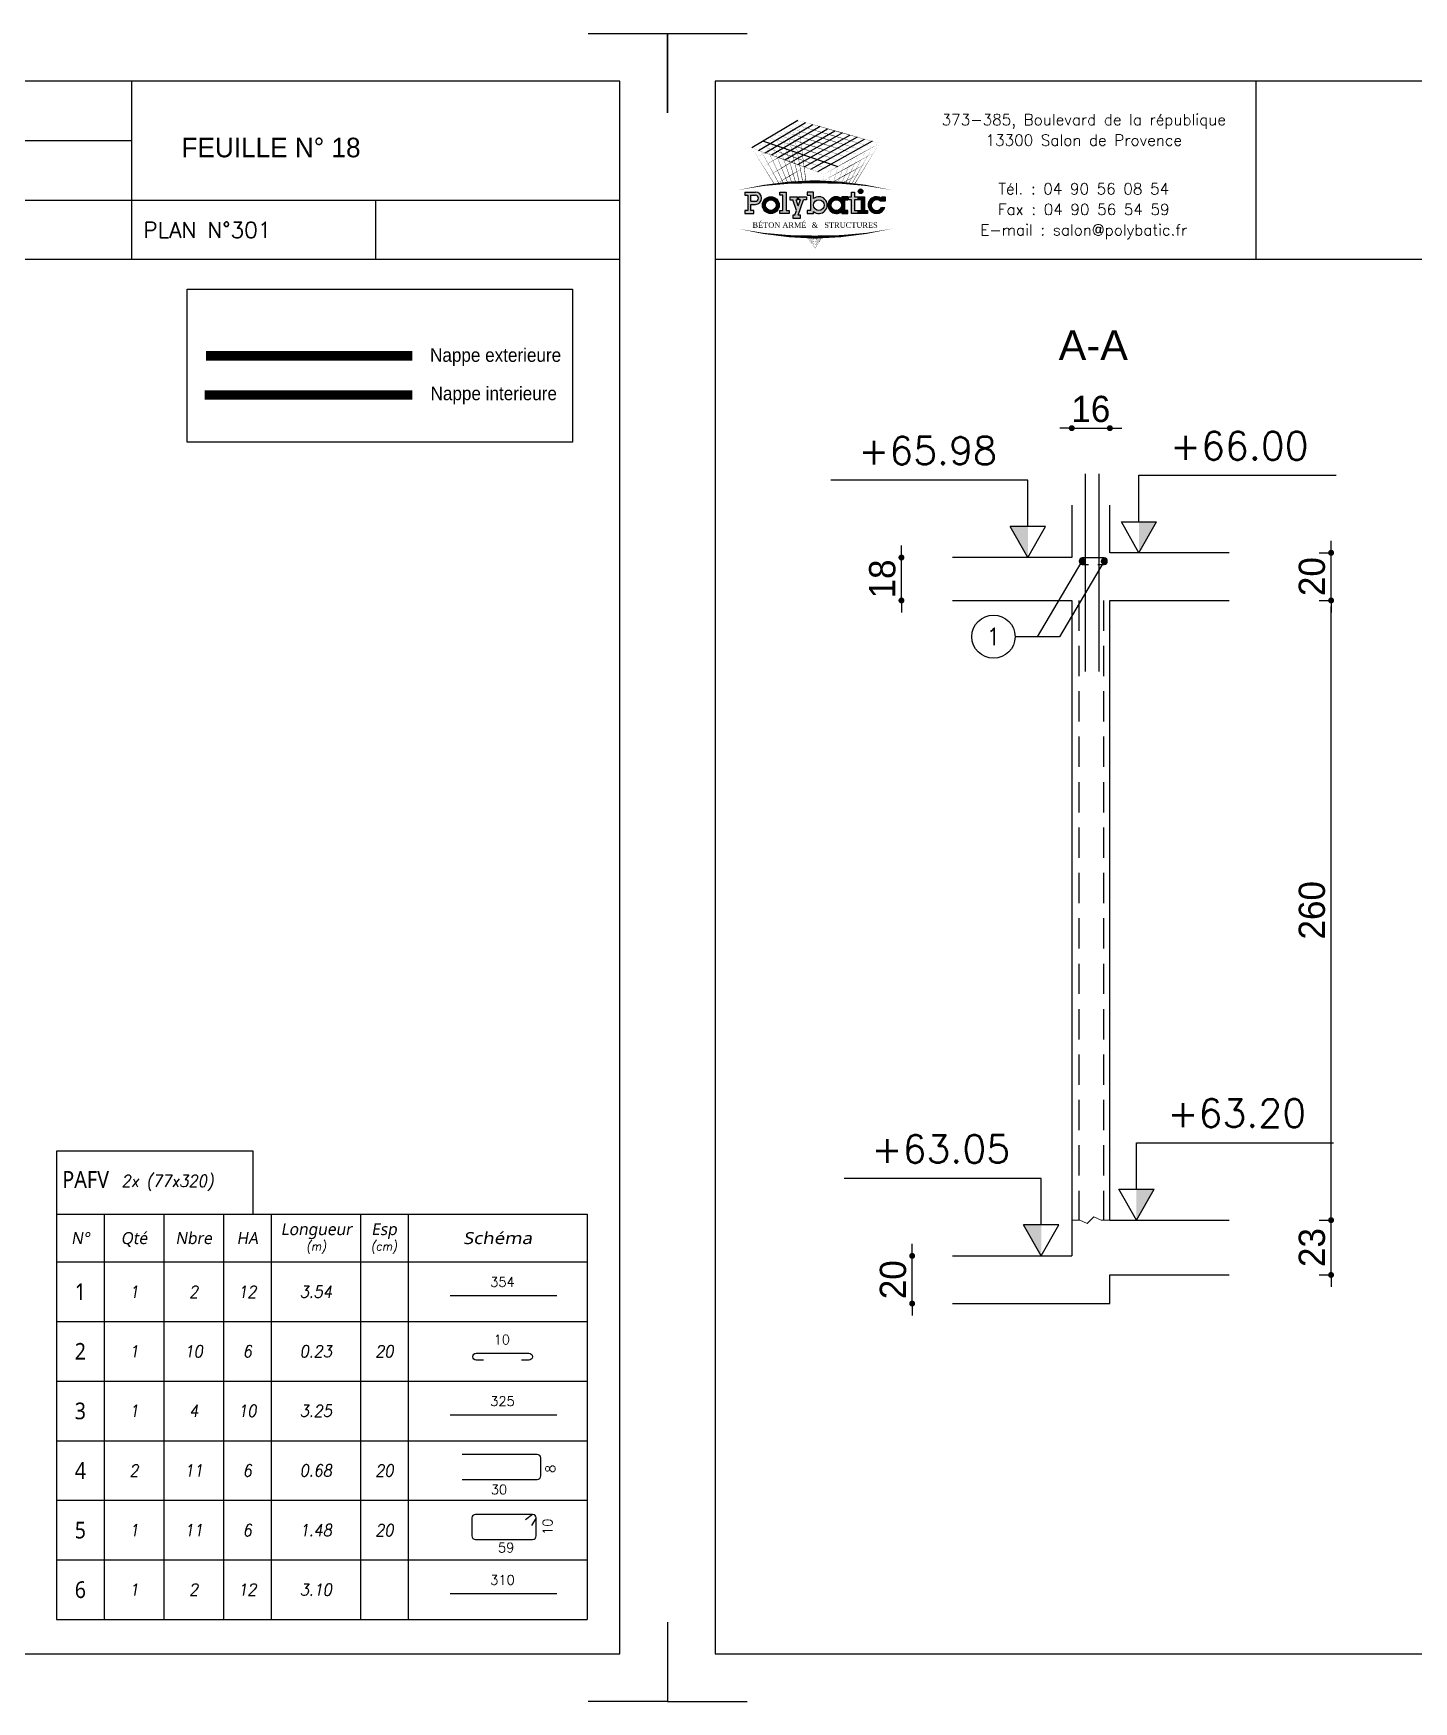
# Model space of a CAD drawing. Header units: metres. Extents: x -5618 to 118954, y -306 to 4637.
# Drawn here: x 10949 to 11528, y 894 to 1594 of the extents above; entities that cross this region are included whole.
import ezdxf
from ezdxf.enums import TextEntityAlignment as Align

# ---------------------------------------------------------------- set-up
doc = ezdxf.new("R2010")
doc.units = ezdxf.units.M
doc.linetypes.add('CACHE', pattern=[9.525, 6.35, -3.175])
doc.linetypes.add('CACHEX2', pattern=[19.05, 12.7, -6.35])
for name, color, linetype in [('COTATION', 1, 'Continuous'), ('GO-CARTOUCHE', 7, 'Continuous'), ('GO-FER-HA', 140, 'Continuous'), ('GO-TEXTE', 9, 'Continuous'), ('GO-TEXTE-FER', 3, 'Continuous'), ('K_ENT_M_Building_V.76', 7, 'Continuous'), ('STR_COTATION', 1, 'Continuous'), ('STR_TS', 22, 'Continuous'), ('STR_VOI-POT', 6, 'Continuous')]:
    doc.layers.add(name, color=color, linetype=linetype)
doc.layers.add('Kofragna_forma', color=7, linetype='Continuous', lineweight=70)
doc.styles.add('GrDimensions', font='simplex.shx')
doc.styles.add('POLYBATIC', font='TIMES.TTF')
doc.styles.add('schéma', font='simplex.shx')
doc.styles.add('Tableau', font='romans.shx', dxfattribs={"width": 0.9, "oblique": 10})
doc.styles.add('Tableau2', font='trebuc.TTF', dxfattribs={"width": 0.9, "oblique": 10})
doc.styles.add('TEXTE', font='romans.shx')
doc.styles.add('TEXTEBA', font='ARIAL.TTF')
doc.dimstyles.new('COUPE-20', dxfattribs={"dimscale": 0.5, "dimtxt": 22, "dimasz": 5, "dimexe": 0.05, "dimexo": 0, "dimgap": 5, "dimtad": 1, "dimdec": 0, "dimdsep": 46, "dimtxsty": 'Standard', "dimblk1": 'DOT', "dimblk2": 'DOT', "dimsah": 1, "dimcen": 0, "dimdle": 150, "dimclrd": 1, "dimclre": 1, "dimclrt": 7, "dimadec": 0, "dimazin": 0, "dimtfac": 1, "dimtdec": 0, "dimtix": 1, "dimtmove": 2, "dimatfit": 3, "dimldrblk": 'DOT', "dimfxl": 0, "dimtvp": 1, "dimtolj": 1, "dimtzin": 0, "dimarcsym": 0})

# ---------------------------------------------------------------- blocks, each defined once
blk = doc.blocks.new('Barre libre')
at = {"layer": 'GO-TEXTE-FER'}
for p, q in [((0, 0), (0, -1)), ((0, 0), (8.9, 0)), ((0.8, 0), (0.8, -1)), ((1.8, 0), (1.8, -1)), ((2.8, 0), (2.8, -1)), ((3.6, 0), (3.6, -1)), ((5.1, 0), (5.1, -1)), ((5.9, 0), (5.9, -1)), ((8.9, 0), (8.9, -1)), ((0, -1), (8.9, -1))]:
    blk.add_line(p, q, dxfattribs=at)
at = {"layer": 'GO-TEXTE-FER', "color": 1}
blk.add_line((6.603, -0.563), (8.394, -0.563), dxfattribs=at)
at = {"layer": 'GO-TEXTE-FER', "color": 1, "style": 'Tableau'}
blk.add_attdef('Longueur', text='', height=0.16, dxfattribs=at).set_placement((7.481, -0.336), align=Align.MIDDLE_CENTER)
at = {"layer": 'GO-TEXTE-FER', "style": 'Tableau2', "width": 0.9}
blk.add_attdef('NUMERO', text='', height=0.28, dxfattribs=at).set_placement((0.4, -0.5), align=Align.MIDDLE_CENTER)
at = {"layer": 'GO-TEXTE-FER', "style": 'Tableau', "oblique": 10, "width": 0.9}
for tag, p in [('QUANTITE', (1.3, -0.5)), ('NOMBRE', (2.3, -0.5)), ('NUANCE', (3.2, -0.5)), ('LONGUEUR', (4.35, -0.5)), ('ESPACEMENTS', (5.5, -0.5))]:
    blk.add_attdef(tag, text='', height=0.2, dxfattribs=at).set_placement(p, align=Align.MIDDLE_CENTER)
blk = doc.blocks.new('U')
at = {"layer": 'GO-TEXTE-FER'}
for p, q in [((0, 0), (0, -1)), ((0, 0), (8.9, 0)), ((0.8, 0), (0.8, -1)), ((1.8, 0), (1.8, -1)), ((2.8, 0), (2.8, -1)), ((3.6, 0), (3.6, -1)), ((5.1, 0), (5.1, -1)), ((5.9, 0), (5.9, -1)), ((8.9, 0), (8.9, -1)), ((0, -1), (8.9, -1))]:
    blk.add_line(p, q, dxfattribs=at)
at = {"layer": 'GO-TEXTE-FER', "color": 1}
blk.add_lwpolyline([(6.803, -0.65), (8.063, -0.65, 0.414214), (8.123, -0.59), (8.123, -0.29, 0.414214), (8.063, -0.23), (6.803, -0.23)], format="xyb", dxfattribs=at)
at = {"layer": 'GO-TEXTE-FER', "color": 1, "style": 'Tableau'}
blk.add_attdef('Largeur', text='', height=0.16, rotation=90, dxfattribs=at).set_placement((8.284, -0.472), align=Align.MIDDLE_CENTER)
at = {"layer": 'GO-TEXTE-FER', "style": 'Tableau2', "width": 0.9}
blk.add_attdef('NUMERO', text='', height=0.28, dxfattribs=at).set_placement((0.4, -0.5), align=Align.MIDDLE_CENTER)
at = {"layer": 'GO-TEXTE-FER', "style": 'Tableau', "oblique": 10, "width": 0.9}
for tag, p in [('QUANTITE', (1.3, -0.5)), ('NOMBRE', (2.3, -0.5)), ('NUANCE', (3.2, -0.5)), ('LONGUEUR', (4.35, -0.5)), ('ESPACEMENTS', (5.5, -0.5))]:
    blk.add_attdef(tag, text='', height=0.2, dxfattribs=at).set_placement(p, align=Align.MIDDLE_CENTER)
at = {"layer": 'GO-TEXTE-FER', "color": 1, "style": 'Tableau'}
blk.add_attdef('Longueur', text='', height=0.16, dxfattribs=at).set_placement((7.422, -0.819), align=Align.MIDDLE_CENTER)
blk = doc.blocks.new('Désignation')
at = {"layer": 'GO-TEXTE-FER'}
for p, q in [((0, 0.8), (8.9, 0.8)), ((0, 0.8), (0, 0)), ((0.8, 0.8), (0.8, 0)), ((1.8, 0.8), (1.8, 0)), ((2.8, 0.8), (2.8, 0)), ((3.6, 0.8), (3.6, 0)), ((5.1, 0.8), (5.1, 0)), ((5.9, 0.8), (5.9, 0)), ((8.9, 0.8), (8.9, 0)), ((0, 0), (8.9, 0))]:
    blk.add_line(p, q, dxfattribs=at)
at = {"layer": 'GO-TEXTE-FER', "style": 'Tableau2', "oblique": 10}
for s, p in [('Longueur', (4.356, 0.55)), ('Esp', (5.494, 0.55)), ('N°', (0.4, 0.4)), ('Qté', (1.3, 0.4)), ('Nbre', (2.3, 0.4)), ('HA', (3.2, 0.4))]:
    blk.add_text(s, height=0.2, dxfattribs=at).set_placement(p, align=Align.MIDDLE_CENTER)
at = {"layer": 'GO-TEXTE-FER', "color": 7, "style": 'Tableau', "oblique": 10, "width": 0.9}
for s, p in [('(m)', (4.356, 0.265)), ('(cm)', (5.494, 0.265))]:
    blk.add_text(s, height=0.15, dxfattribs=at).set_placement(p, align=Align.MIDDLE_CENTER)
at = {"layer": 'GO-TEXTE-FER', "style": 'Tableau2', "oblique": 10, "width": 1.2}
blk.add_text('Schéma', height=0.2, dxfattribs=at).set_placement((7.4, 0.4), align=Align.MIDDLE_CENTER)
blk = doc.blocks.new('Cadre')
at = {"layer": 'GO-TEXTE-FER'}
for p, q in [((0, 0), (0, -1)), ((0, 0), (8.9, 0)), ((0.8, 0), (0.8, -1)), ((1.8, 0), (1.8, -1)), ((2.8, 0), (2.8, -1)), ((3.6, 0), (3.6, -1)), ((5.1, 0), (5.1, -1)), ((5.9, 0), (5.9, -1)), ((8.9, 0), (8.9, -1)), ((0, -1), (8.9, -1))]:
    blk.add_line(p, q, dxfattribs=at)
at = {"layer": 'GO-TEXTE-FER', "color": 1}
for p, q in [((7.987, -0.237), (7.868, -0.328)), ((8.047, -0.297), (7.965, -0.422))]:
    blk.add_line(p, q, dxfattribs=at)
blk.add_lwpolyline([(6.967, -0.297), (6.967, -0.597, 0.414214), (7.027, -0.657), (7.987, -0.657, 0.414214), (8.047, -0.597), (8.047, -0.297, 0.414214), (7.987, -0.237), (7.027, -0.237, 0.414214)], format="xyb", close=True, dxfattribs=at)
at = {"layer": 'GO-TEXTE-FER', "color": 1, "style": 'Tableau'}
blk.add_attdef('Largeur', text='', height=0.16, rotation=90, dxfattribs=at).set_placement((8.237, -0.445), align=Align.MIDDLE_CENTER)
at = {"layer": 'GO-TEXTE-FER', "style": 'Tableau2', "width": 0.9}
blk.add_attdef('NUMERO', text='', height=0.28, dxfattribs=at).set_placement((0.4, -0.5), align=Align.MIDDLE_CENTER)
at = {"layer": 'GO-TEXTE-FER', "style": 'Tableau', "oblique": 10, "width": 0.9}
for tag, p in [('QUANTITE', (1.3, -0.5)), ('NOMBRE', (2.3, -0.5)), ('NUANCE', (3.2, -0.5)), ('LONGUEUR', (4.35, -0.5)), ('ESPACEMENTS', (5.5, -0.5))]:
    blk.add_attdef(tag, text='', height=0.2, dxfattribs=at).set_placement(p, align=Align.MIDDLE_CENTER)
at = {"layer": 'GO-TEXTE-FER', "color": 1, "style": 'Tableau'}
blk.add_attdef('Longueur', text='', height=0.16, dxfattribs=at).set_placement((7.542, -0.794), align=Align.MIDDLE_CENTER)
blk = doc.blocks.new('Epingle')
at = {"layer": 'GO-TEXTE-FER'}
for p, q in [((0, 0), (0, -1)), ((0, 0), (8.9, 0)), ((0.8, 0), (0.8, -1)), ((1.8, 0), (1.8, -1)), ((2.8, 0), (2.8, -1)), ((3.6, 0), (3.6, -1)), ((5.1, 0), (5.1, -1)), ((5.9, 0), (5.9, -1)), ((8.9, 0), (8.9, -1)), ((0, -1), (8.9, -1))]:
    blk.add_line(p, q, dxfattribs=at)
at = {"layer": 'GO-TEXTE-FER', "color": 1}
blk.add_lwpolyline([(7.162, -0.65), (7.042, -0.65, -1), (7.042, -0.53), (7.922, -0.53, -1), (7.922, -0.65), (7.802, -0.65)], format="xyb", dxfattribs=at)
at = {"layer": 'GO-TEXTE-FER', "color": 1, "style": 'Tableau'}
blk.add_attdef('Longueur', text='', height=0.16, dxfattribs=at).set_placement((7.469, -0.303), align=Align.MIDDLE_CENTER)
at = {"layer": 'GO-TEXTE-FER', "style": 'Tableau2', "width": 0.9}
blk.add_attdef('NUMERO', text='', height=0.28, dxfattribs=at).set_placement((0.4, -0.5), align=Align.MIDDLE_CENTER)
at = {"layer": 'GO-TEXTE-FER', "style": 'Tableau', "oblique": 10, "width": 0.9}
for tag, p in [('QUANTITE', (1.3, -0.5)), ('NOMBRE', (2.3, -0.5)), ('NUANCE', (3.2, -0.5)), ('LONGUEUR', (4.35, -0.5)), ('ESPACEMENTS', (5.5, -0.5))]:
    blk.add_attdef(tag, text='', height=0.2, dxfattribs=at).set_placement(p, align=Align.MIDDLE_CENTER)
blk = doc.blocks.new('A$C492E529B')
h = blk.add_hatch(color=256)
h.paths.add_polyline_path([(-1.983, 0.1), (-2.083, 0.1), (-2.083, 0.3), (-1.933, 0.3, 1), (-1.933, 0.7), (-2.283, 0.7), (-2.283, 0.6), (-2.183, 0.6), (-2.183, 0.1), (-2.283, 0.1), (-2.283, 0), (-1.983, 0)])
h.paths.add_polyline_path([(-2.083, 0.4), (-2.083, 0.6), (-1.933, 0.6, -1), (-1.933, 0.4)], flags=16)
h = blk.add_hatch(color=256)
h.paths.add_polyline_path([(-1.158, 0.275, 1), (-1.708, 0.275, 1)])
h.paths.add_polyline_path([(-1.608, 0.275, -1), (-1.258, 0.275, -1)], flags=16)
for color, points in [(256, [(-0.938, 0.7), (-1.138, 0.7), (-1.138, 0.6), (-1.038, 0.6), (-1.038, 0.1), (-1.138, 0.1), (-1.138, 0), (-0.838, 0), (-0.838, 0.1), (-0.938, 0.1)]), (256, [(-0.367, 0.45), (-0.268, 0.45), (-0.268, 0.55), (-0.523, 0.55), (-0.523, 0.45), (-0.473, 0.45), (-0.543, 0.253), (-0.612, 0.45), (-0.562, 0.45), (-0.562, 0.55), (-0.818, 0.55), (-0.818, 0.45), (-0.718, 0.45), (-0.595, 0.101), (-0.648, -0.05), (-0.718, -0.05), (-0.718, -0.15), (-0.468, -0.15), (-0.468, -0.05), (-0.543, -0.05)]), (256, [(1.393, 0.55), (1.292, 0.55), (1.292, 0.7), (1.193, 0.7), (1.193, 0.55), (1.093, 0.55), (1.093, 0.45), (1.193, 0.45), (1.193, 0), (1.393, 0), (1.393, 0.1), (1.292, 0.1), (1.292, 0.45), (1.393, 0.45)]), (140, [(1.413, 0.725, 1), (1.563, 0.725, 1)]), (256, [(1.613, 0.55), (1.413, 0.55), (1.413, 0.45), (1.513, 0.45), (1.513, 0.1), (1.413, 0.1), (1.413, 0), (1.712, 0), (1.712, 0.1), (1.613, 0.1)]), (256, [(2.13, 0.4), (2.283, 0.4), (2.283, 0.55), (2.183, 0.55), (2.183, 0.487, 3.359496), (2.272, 0.2), (2.166, 0.2, -3.125802)])]:
    blk.add_hatch(color=color).paths.add_polyline_path(points)
h = blk.add_hatch(color=256)
h.paths.add_polyline_path([(-0.047, 0.487), (-0.047, 0.7), (-0.248, 0.7), (-0.248, 0.6), (-0.147, 0.6), (-0.147, 0.1), (-0.248, 0.1), (-0.248, 0), (-0.047, 0), (-0.047, 0.063, 2.12132)])
h.paths.add_polyline_path([(-0.047, 0.275, -1), (0.303, 0.275, -1)], flags=16)
h = blk.add_hatch(color=256)
h.paths.add_polyline_path([(1.073, 0.1), (0.973, 0.1), (0.973, 0.45), (1.073, 0.45), (1.073, 0.55), (0.873, 0.55), (0.873, 0.487, 2.12132), (0.873, 0.063), (0.873, 0), (1.073, 0)])
h.paths.add_polyline_path([(0.523, 0.275, -1), (0.873, 0.275, -1)], flags=16)
for p, q in [((0.873, 0.55), (0.873, 0.487)), ((1.073, 0.55), (0.873, 0.55)), ((1.073, 0.45), (1.073, 0.55)), ((-0.595, 0.101), (-0.718, 0.45)), ((-0.648, -0.05), (-0.595, 0.101)), ((-0.543, 0.253), (-0.612, 0.45)), ((-0.543, -0.05), (-0.367, 0.45)), ((-0.543, 0.253), (-0.473, 0.45)), ((0.873, 0.063), (0.873, 0)), ((0.973, 0.1), (0.973, 0.45)), ((0.973, 0.45), (1.073, 0.45)), ((1.073, 0.1), (0.973, 0.1)), ((1.073, 0), (1.073, 0.1)), ((2.166, 0.2), (2.272, 0.2)), ((0.873, 0), (1.073, 0))]:
    blk.add_line(p, q)
for points in [[(-2.283, 0.7), (-1.933, 0.7)], [(-2.283, 0.7), (-2.283, 0.6), (-2.183, 0.6), (-2.183, 0.1), (-2.283, 0.1), (-2.283, 0), (-1.983, 0), (-1.983, 0.1), (-2.083, 0.1), (-2.083, 0.3), (-1.933, 0.3)], [(-2.083, 0.4), (-2.083, 0.6), (-1.933, 0.6)], [(-1.138, 0.7), (-0.938, 0.7), (-0.938, 0.1), (-0.838, 0.1), (-0.838, 0), (-1.138, 0), (-1.138, 0.1), (-1.038, 0.1), (-1.038, 0.6), (-1.138, 0.6), (-1.138, 0.7)], [(-0.818, 0.55), (-0.562, 0.55)], [(-0.818, 0.55), (-0.818, 0.45), (-0.718, 0.45)], [(-0.612, 0.45), (-0.562, 0.45), (-0.562, 0.55)], [(-0.523, 0.55), (-0.268, 0.55), (-0.268, 0.45), (-0.367, 0.45)], [(-0.473, 0.45), (-0.523, 0.45), (-0.523, 0.55)], [(-0.248, 0.7), (-0.248, 0.6), (-0.147, 0.6), (-0.147, 0.1), (-0.248, 0.1), (-0.248, 0), (-0.047, 0), (-0.047, 0.063)], [(-0.047, 0.487), (-0.047, 0.7), (-0.248, 0.7)], [(1.093, 0.55), (1.193, 0.55), (1.193, 0.7), (1.292, 0.7), (1.292, 0.55), (1.393, 0.55), (1.393, 0.45), (1.292, 0.45), (1.292, 0.1), (1.393, 0.1), (1.393, 0), (1.193, 0), (1.193, 0.45), (1.093, 0.45)], [(1.093, 0.45), (1.093, 0.55)], [(1.413, 0.45), (1.413, 0.55), (1.613, 0.55), (1.613, 0.1), (1.712, 0.1), (1.712, 0), (1.413, 0), (1.413, 0.1), (1.513, 0.1), (1.513, 0.45), (1.413, 0.45)], [(2.183, 0.487), (2.183, 0.55), (2.283, 0.55), (2.283, 0.4), (2.13, 0.4)], [(-2.083, 0.4), (-1.933, 0.4)], [(-0.648, -0.05), (-0.718, -0.05), (-0.718, -0.15), (-0.468, -0.15), (-0.468, -0.05), (-0.543, -0.05)]]:
    blk.add_lwpolyline(points)
for centre, radius in [((-1.433, 0.275), 0.275), ((-1.433, 0.275), 0.175), ((0.128, 0.275), 0.175), ((0.698, 0.275), 0.175)]:
    blk.add_circle(centre, radius)
at = {"color": 140}
blk.add_circle((1.488, 0.725), 0.075, dxfattribs=at)
for centre, radius, start, end in [((-1.933, 0.5), 0.2, 270, 90), ((-1.933, 0.5), 0.1, 270, 90), ((0.128, 0.275), 0.275, 230.4788, 129.5212), ((0.698, 0.275), 0.275, 50.4788, 309.5212), ((2.008, 0.275), 0.275, 50.4788, 344.1734), ((2.008, 0.275), 0.175, 45.5847, 334.6231)]:
    blk.add_arc(centre, radius, start, end)
blk = doc.blocks.new('POLYBATIC')
at = {"color": 140}
for p, q in [((-0.43, 3.281), (-1.602, 2.578)), ((-1.435, 2.518), (-0.241, 3.228)), ((-1.268, 2.457), (-0.053, 3.175)), ((0.135, 3.121), (-1.101, 2.397)), ((-0.934, 2.337), (0.323, 3.068)), ((-0.767, 2.276), (0.511, 3.015)), ((-1.309, 2.754), (0.586, 2.109)), ((0.7, 2.962), (-0.6, 2.216)), ((-0.433, 2.156), (0.888, 2.908)), ((1.076, 2.855), (-0.266, 2.095)), ((-0.099, 2.035), (1.264, 2.802)), ((1.452, 2.749), (0.067, 1.974))]:
    blk.add_line(p, q, dxfattribs=at)
for points in [[(-1.016, 2.93, 0.0156, 0, 0), (-0.43, 3.281, 0, 0, 0)], [(-0.391, 2.983, 0, 0.0156, 0), (-0.923, 2.663, 0, 0, 0)], [(0.122, 2.71, 0.0156, 0, 0), (-0.869, 3.018, 0, 0, 0)], [(-0.491, 1.706, 0.0136, 0, 0), (-0.869, 3.018, 0, 0, 0)], [(-0.838, 2.873, 0.0156, 0, 0), (-0.241, 3.228, 0, 0, 0)], [(0.283, 2.803, 0.0156, 0, 0), (-0.723, 3.105, 0, 0, 0)], [(-0.398, 1.71, 0.014, 0, 0), (-0.723, 3.105, 0, 0, 0)], [(-0.661, 2.816, 0.0156, 0, 0), (-0.053, 3.175, 0, 0, 0)], [(0.444, 2.896, 0.0156, 0, 0), (-0.576, 3.193, 0, 0, 0)], [(-0.309, 1.714, 0.0145, 0, 0), (-0.576, 3.193, 0, 0, 0)], [(-0.483, 2.759, 0.0156, 0, 0), (0.135, 3.121, 0, 0, 0)], [(0.605, 2.988, 0.0156, 0, 0), (-0.43, 3.281, 0, 0, 0)], [(-0.225, 1.716, 0.0149, 0, 0), (-0.43, 3.281, 0, 0, 0)], [(-0.305, 2.702, 0.0156, 0, 0), (0.323, 3.068, 0, 0, 0)], [(-0.128, 2.646, 0.0156, 0, 0), (0.511, 3.015, 0, 0, 0)], [(1.641, 2.695, 0, 0.0156, 0), (0.605, 2.988, 0, 0, 0)], [(-1.602, 2.578, 0, 0.0156, 0), (-1.016, 2.93, 0, 0, 0)], [(-0.684, 2.246, 0.0156, 0, 0), (-1.602, 2.578, 0, 0, 0)], [(-1.031, 1.66, 0.0111, 0, 0), (-1.602, 2.578, 0, 0, 0)], [(-1.456, 2.344, 0, 0.0156, 0), (-0.923, 2.663, 0, 0, 0)], [(-0.522, 2.339, 0.0156, 0, 0), (-1.455, 2.666, 0, 0, 0)], [(-0.913, 1.673, 0.0116, 0, 0), (-1.455, 2.666, 0, 0, 0)], [(-1.435, 2.518, 0, 0.0156, 0), (-0.838, 2.873, 0, 0, 0)], [(-0.361, 2.432, 0.0156, 0, 0), (-1.309, 2.754, 0, 0, 0)], [(-0.8, 1.684, 0.0121, 0, 0), (-1.309, 2.754, 0, 0, 0)], [(-1.268, 2.457, 0, 0.0156, 0), (-0.661, 2.816, 0, 0, 0)], [(-0.2, 2.524, 0.0156, 0, 0), (-1.162, 2.842, 0, 0, 0)], [(-0.692, 1.693, 0.0126, 0, 0), (-1.162, 2.842, 0, 0, 0)], [(-1.101, 2.397, 0, 0.0156, 0), (-0.483, 2.759, 0, 0, 0)], [(-0.039, 2.617, 0.0156, 0, 0), (-1.016, 2.93, 0, 0, 0)], [(-0.589, 1.7, 0.0131, 0, 0), (-1.016, 2.93, 0, 0, 0)], [(-0.934, 2.337, 0, 0.0156, 0), (-0.305, 2.702, 0, 0, 0)], [(-0.352, 2.685, 0, 0.0156, 0), (-0.831, 2.397, 0, 0, 0)], [(-0.767, 2.276, 0, 0.0156, 0), (-0.128, 2.646, 0, 0, 0)], [(-0.6, 2.216, 0, 0.0156, 0), (0.05, 2.589, 0, 0, 0)], [(0.937, 2.305, 0, 0.0156, 0), (-0.039, 2.617, 0, 0, 0)], [(0.05, 2.589, 0.0156, 0, 0), (0.7, 2.962, 0, 0, 0)], [(1.113, 2.402, 0, 0.0156, 0), (0.122, 2.71, 0, 0, 0)], [(0.227, 2.532, 0.0156, 0, 0), (0.888, 2.908, 0, 0, 0)], [(1.289, 2.5, 0, 0.0156, 0), (0.283, 2.803, 0, 0, 0)], [(0.405, 2.475, 0.0156, 0, 0), (1.076, 2.855, 0, 0, 0)], [(1.465, 2.598, 0, 0.0156, 0), (0.444, 2.896, 0, 0, 0)], [(0.582, 2.418, 0.0156, 0, 0), (1.264, 2.802, 0, 0, 0)], [(0.76, 2.362, 0.0156, 0, 0), (1.452, 2.749, 0, 0, 0)], [(0.937, 2.305, 0.0156, 0, 0), (1.641, 2.695, 0, 0, 0)], [(0.942, 1.67, 0.0112, 0, 0), (1.465, 2.598, 0, 0, 0)], [(1.012, 1.663, 0.012, 0, 0), (1.641, 2.695, 0, 0, 0)], [(-1.31, 2.109, 0, 0.0156, 0), (-0.831, 2.397, 0, 0, 0)], [(-1.165, 1.875, 0, 0.0156, 0), (-0.739, 2.131, 0, 0, 0)], [(-0.312, 2.386, 0, 0.0156, 0), (-0.739, 2.131, 0, 0, 0)], [(0.234, 1.914, 0, 0.0156, 0), (-0.684, 2.246, 0, 0, 0)], [(0.41, 2.012, 0, 0.0156, 0), (-0.522, 2.339, 0, 0, 0)], [(-0.433, 2.156, 0, 0.0156, 0), (0.227, 2.532, 0, 0, 0)], [(0.586, 2.109, 0, 0.0156, 0), (-0.361, 2.432, 0, 0, 0)], [(-0.266, 2.095, 0, 0.0156, 0), (0.405, 2.475, 0, 0, 0)], [(0.762, 2.207, 0, 0.0156, 0), (-0.2, 2.524, 0, 0, 0)], [(-0.099, 2.035, 0, 0.0156, 0), (0.582, 2.418, 0, 0, 0)], [(0.067, 1.974, 0, 0.0156, 0), (0.76, 2.362, 0, 0, 0)], [(0.234, 1.914, 0, 0.0156, 0), (0.937, 2.305, 0, 0, 0)], [(0.587, 1.7, 0.00718, 0, 0), (0.762, 2.207, 0, 0, 0)], [(0.689, 1.693, 0.0083, 0, 0), (0.937, 2.305, 0, 0, 0)], [(0.765, 1.884, 0.0156, 0, 0), (1.342, 2.205, 0, 0, 0)], [(0.781, 1.685, 0.00933, 0, 0), (1.113, 2.402, 0, 0, 0)], [(0.852, 2.095, 0.0156, 0, 0), (1.491, 2.45, 0, 0, 0)], [(0.865, 1.678, 0.0103, 0, 0), (1.289, 2.5, 0, 0, 0)], [(-1.953, 1.508, 0, 0.0781, -0.053843), (0, 1.719, 0, 0, 0)], [(-1.019, 1.641, 0, 0.0156, 0), (-0.646, 1.864, 0, 0, 0)], [(-0.273, 2.088, 0, 0.0156, 0), (-0.646, 1.864, 0, 0, 0)], [(-0.234, 1.79, 0, 0.00638, 0), (-0.365, 1.711, 0, 0.00638, 0)], [(1.953, 1.508, 0, 0.0781, 0.053843), (0, 1.719, 0, 0, 0)], [(0.213, 1.74, 0, 0.0156, 0), (0.852, 2.095, 0, 0, 0)], [(0.21, 1.716, 0.00323, 0, 0), (0.234, 1.914, 0, 0, 0)], [(0.349, 1.712, 0.00465, 0, 0), (0.41, 2.012, 0, 0, 0)], [(0.447, 1.708, 0.00693, 0.0156, 0), (0.767, 1.886, 0, 0, 0)], [(0.474, 1.706, 0.00597, 0, 0), (0.586, 2.109, 0, 0, 0)], [(0.68, 1.675, 0.0156, 0, 0), (1.193, 1.96, 0, 0, 0)], [(0.96, 1.668, 0.00293, 0, 0), (1.044, 1.715, 0, 0, 0)], [(-1.953, 0.523, 0, 0.0781, 0.053843), (0, 0.312, 0, 0, 0)], [(1.953, 0.523, 0, 0.0781, -0.053843), (0, 0.312, 0, 0, 0)], [(0, 0, 0, 0.00381, 0), (-0.195, 0.315, 0, 0.00381, 0)], [(0, 0, 0, 0.00368, 0), (-0.171, 0.314, 0, 0.00368, 0)], [(0, 0, 0, 0.00356, 0), (-0.149, 0.314, 0, 0.00356, 0)], [(0, 0, 0, 0.00345, 0), (-0.128, 0.313, 0, 0.00345, 0)], [(0, 0, 0, 0.00334, 0), (-0.109, 0.313, 0, 0.00334, 0)], [(0, 0, 0, 0.00324, 0), (-0.09, 0.313, 0, 0.00324, 0)], [(0, 0, 0, 0.00315, 0), (-0.073, 0.313, 0, 0.00315, 0)], [(0, 0, 0, 0.00306, 0), (-0.056, 0.313, 0, 0.00306, 0)], [(0, 0, 0, 0.00306, 0), (-0.056, 0.313, 0, 0.00306, 0)], [(0, 0, 0, 0.00298, 0), (-0.041, 0.313, 0, 0.00298, 0)], [(0, 0, 0, 0.0051, 0), (0.038, 0.313, 0, 0.0051, 0)], [(0, 0, 0, 0.00425, 0), (0.127, 0.313, 0, 0.00425, 0)], [(0, 0, 0, 0.00408, 0), (0.145, 0.314, 0, 0.00408, 0)], [(0, 0, 0, 0.00392, 0), (0.162, 0.314, 0, 0.00392, 0)], [(0, 0, 0, 0.00378, 0), (0.177, 0.314, 0, 0.00378, 0)], [(0, 0, 0, 0.00365, 0), (0.191, 0.315, 0, 0.00365, 0)], [(0, 0, 0, 0.00486, 0), (0.064, 0.313, 0, 0.00486, 0)], [(0, 0, 0, 0.00464, 0), (0.087, 0.313, 0, 0.00464, 0)], [(0, 0, 0, 0.00443, 0), (0.108, 0.313, 0, 0.00443, 0)]]:
    blk.add_lwpolyline(points, format="xyseb", dxfattribs=at)
at = {"color": 5, "xscale": 0.78125, "yscale": 0.78125, "zscale": 0.78125}
blk.add_blockref('A$C492E529B', (0, 0.91), dxfattribs=at)
at = {"lineweight": 60, "style": 'POLYBATIC'}
for s, p in [('BÉTON ARMÉ', (-1.587, 0.547)), ('STRUCTURES', (0.24, 0.547))]:
    blk.add_text(s, height=0.1406, dxfattribs=at).set_placement(p)
at = {"color": 140, "style": 'POLYBATIC'}
blk.add_text('&', height=0.141, dxfattribs=at).set_placement((0, 0.547), align=Align.CENTER)
blk = doc.blocks.new('_DOT')
at = {"color": 0, "linetype": 'ByBlock'}
blk.add_line((-0.5, 0), (-1, 0), dxfattribs=at)
at = {"color": 0, "linetype": 'ByBlock', "const_width": 0.5}
blk.add_lwpolyline([(-0.25, 0, 1), (0.25, 0, 1)], format="xyb", close=True, dxfattribs=at)
blk = doc.blocks.new('*D798')
at = {"layer": 'COTATION', "color": 1, "lineweight": -2, "ltscale": 4.5}
for p, q in [((11493.43, 1098.29), (11493.43, 1100.79)), ((11488.43, 1095.79), (11493.45, 1095.79)), ((11493.43, 1072.79), (11493.43, 1095.79)), ((11488.43, 1072.79), (11493.45, 1072.79)), ((11493.43, 1070.29), (11493.43, 1067.79))]:
    blk.add_line(p, q, dxfattribs=at)
at = {"layer": 'DEFPOINTS', "color": 0, "lineweight": -3, "ltscale": 4.5}
for p in [(11450.65, 1095.79), (11493.43, 1095.79), (11450.65, 1072.79)]:
    blk.add_point(p, dxfattribs=at)
at = {"layer": 'COTATION', "color": 1, "lineweight": -2, "ltscale": 4.5, "xscale": 2.5, "yscale": 2.5, "zscale": 2.5}
for p, rotation in [((11493.43, 1095.79), 270), ((11493.43, 1072.79), 90)]:
    blk.add_blockref('_DOT', p, dxfattribs=dict(at, rotation=rotation))
at = {"layer": 'COTATION', "color": 7, "lineweight": -3, "ltscale": 4.5, "insert": (11485.43, 1084.29), "char_height": 11, "attachment_point": 5, "rotation": 90}
blk.add_mtext('\\A1;23', dxfattribs=at)
blk = doc.blocks.new('*D799')
at = {"layer": 'COTATION', "color": 1, "lineweight": -2, "ltscale": 4.5}
for p, q in [((11488.43, 1355.79), (11493.45, 1355.79)), ((11493.43, 1098.29), (11493.43, 1353.29)), ((11488.43, 1095.79), (11493.45, 1095.79))]:
    blk.add_line(p, q, dxfattribs=at)
at = {"layer": 'DEFPOINTS', "color": 0, "lineweight": -3, "ltscale": 4.5}
for p in [(11450.65, 1355.79), (11493.43, 1355.79), (11450.65, 1095.79)]:
    blk.add_point(p, dxfattribs=at)
at = {"layer": 'COTATION', "color": 1, "lineweight": -2, "ltscale": 4.5, "xscale": 2.5, "yscale": 2.5, "zscale": 2.5}
for p, rotation in [((11493.43, 1355.79), 90), ((11493.43, 1095.79), 270)]:
    blk.add_blockref('_DOT', p, dxfattribs=dict(at, rotation=rotation))
at = {"layer": 'COTATION', "color": 7, "lineweight": -3, "ltscale": 4.5, "insert": (11485.43, 1225.79), "char_height": 11, "attachment_point": 5, "rotation": 90}
blk.add_mtext('\\A1;260', dxfattribs=at)
blk = doc.blocks.new('*D800')
at = {"layer": 'COTATION', "color": 1, "lineweight": -2, "ltscale": 4.5}
for p, q in [((11493.43, 1378.29), (11493.43, 1380.79)), ((11488.43, 1375.79), (11493.45, 1375.79)), ((11493.43, 1355.79), (11493.43, 1375.79)), ((11488.43, 1355.79), (11493.45, 1355.79)), ((11493.43, 1353.29), (11493.43, 1350.79))]:
    blk.add_line(p, q, dxfattribs=at)
at = {"layer": 'DEFPOINTS', "color": 0, "lineweight": -3, "ltscale": 4.5}
for p in [(11450.65, 1375.79), (11493.43, 1375.79), (11450.65, 1355.79)]:
    blk.add_point(p, dxfattribs=at)
at = {"layer": 'COTATION', "color": 1, "lineweight": -2, "ltscale": 4.5, "xscale": 2.5, "yscale": 2.5, "zscale": 2.5}
for p, rotation in [((11493.43, 1375.79), 270), ((11493.43, 1355.79), 90)]:
    blk.add_blockref('_DOT', p, dxfattribs=dict(at, rotation=rotation))
at = {"layer": 'COTATION', "color": 7, "lineweight": -3, "ltscale": 4.5, "insert": (11485.43, 1365.79), "char_height": 11, "attachment_point": 5, "rotation": 90}
blk.add_mtext('\\A1;20', dxfattribs=at)
blk = doc.blocks.new('*D801')
at = {"layer": 'DEFPOINTS', "color": 0, "lineweight": -3, "ltscale": 4.5}
for p in [(11400.65, 1428.07), (11384.65, 1395.79, 187.69), (11400.65, 1395.79, 187.69)]:
    blk.add_point(p, dxfattribs=at)
at = {"layer": 'STR_COTATION', "color": 1, "lineweight": -2, "ltscale": 4.5}
for p, q in [((11382.15, 1428.07), (11379.65, 1428.07)), ((11384.65, 1428.08), (11384.65, 1428.09)), ((11384.65, 1428.07), (11400.65, 1428.07)), ((11400.65, 1428.08), (11400.65, 1428.09)), ((11403.15, 1428.07), (11405.65, 1428.07))]:
    blk.add_line(p, q, dxfattribs=at)
at = {"layer": 'STR_COTATION', "color": 1, "lineweight": -2, "ltscale": 4.5, "xscale": 2.5, "yscale": 2.5, "zscale": 2.5}
blk.add_blockref('_DOT', (11384.65, 1428.07), dxfattribs=at)
at = {"layer": 'STR_COTATION', "color": 1, "lineweight": -2, "ltscale": 4.5, "xscale": 2.5, "yscale": 2.5, "zscale": 2.5, "rotation": 180}
blk.add_blockref('_DOT', (11400.65, 1428.07), dxfattribs=at)
at = {"layer": 'STR_COTATION', "color": 7, "lineweight": -3, "ltscale": 4.5, "insert": (11392.65, 1436.07), "char_height": 11, "attachment_point": 5}
blk.add_mtext('\\A1;16', dxfattribs=at)
blk = doc.blocks.new('*D802')
at = {"layer": 'DEFPOINTS', "color": 0, "lineweight": -3, "ltscale": 4.5}
for p in [(11317.74, 1080.79), (11334.65, 1080.79, 187.69), (11336.62, 1060.79, 187.69)]:
    blk.add_point(p, dxfattribs=at)
at = {"layer": 'STR_COTATION', "color": 1, "lineweight": -2, "ltscale": 4.5}
for p, q in [((11317.74, 1083.29), (11317.74, 1085.79)), ((11317.72, 1080.79), (11317.72, 1080.79)), ((11317.74, 1060.79), (11317.74, 1080.79)), ((11317.73, 1060.79), (11317.72, 1060.79)), ((11317.74, 1058.29), (11317.74, 1055.79))]:
    blk.add_line(p, q, dxfattribs=at)
at = {"layer": 'STR_COTATION', "color": 1, "lineweight": -2, "ltscale": 4.5, "xscale": 2.5, "yscale": 2.5, "zscale": 2.5}
for p, rotation in [((11317.74, 1080.79), 270), ((11317.74, 1060.79), 90)]:
    blk.add_blockref('_DOT', p, dxfattribs=dict(at, rotation=rotation))
at = {"layer": 'STR_COTATION', "color": 7, "lineweight": -3, "ltscale": 4.5, "insert": (11309.74, 1070.79), "char_height": 11, "attachment_point": 5, "rotation": 90}
blk.add_mtext('\\A1;20', dxfattribs=at)
blk = doc.blocks.new('*D803')
at = {"layer": 'DEFPOINTS', "color": 0, "lineweight": -3, "ltscale": 4.5}
for p in [(11313.25, 1373.79), (11334.65, 1373.79, 281.53), (11334.65, 1355.79, 281.53)]:
    blk.add_point(p, dxfattribs=at)
at = {"layer": 'STR_COTATION', "color": 1, "lineweight": -2, "ltscale": 4.5}
for p, q in [((11313.23, 1373.79), (11313.23, 1373.79)), ((11313.25, 1376.29), (11313.25, 1378.79)), ((11313.25, 1355.79), (11313.25, 1373.79)), ((11313.23, 1355.79), (11313.23, 1355.79)), ((11313.25, 1353.29), (11313.25, 1350.79))]:
    blk.add_line(p, q, dxfattribs=at)
at = {"layer": 'STR_COTATION', "color": 1, "lineweight": -2, "ltscale": 4.5, "xscale": 2.5, "yscale": 2.5, "zscale": 2.5}
for p, rotation in [((11313.25, 1373.79), 270), ((11313.25, 1355.79), 90)]:
    blk.add_blockref('_DOT', p, dxfattribs=dict(at, rotation=rotation))
at = {"layer": 'STR_COTATION', "color": 7, "lineweight": -3, "ltscale": 4.5, "insert": (11305.25, 1364.79), "char_height": 11, "attachment_point": 5, "rotation": 90}
blk.add_mtext('\\A1;18', dxfattribs=at)

msp = doc.modelspace()

# ---------------------------------------------------------------- linework, layer by layer
for p, q in [((10990.34, 1573.74), (10990.34, 1498.77)), ((10827.37, 1548.71), (10990.34, 1548.71)), ((10827.37, 1523.72), (10990.34, 1523.72)), ((10990.34, 1523.74), (11195.19, 1523.74)), ((11092.67, 1523.74), (11092.67, 1498.77))]:
    msp.add_line(p, q)
at = {"color": 7, "linetype": 'Continuous', "lineweight": -3}
for p, q in [((11373.66, 1386.79, 281.53), (11358.91, 1386.79, 281.53)), ((11366.29, 1373.79, 281.53), (11358.91, 1386.79, 281.53)), ((11373.66, 1386.79, 281.53), (11358.91, 1386.79, 281.53)), ((11366.29, 1373.79, 281.53), (11358.91, 1386.79, 281.53)), ((11366.29, 1373.79, 281.53), (11373.66, 1386.79, 281.53)), ((11366.29, 1373.79, 281.53), (11373.66, 1386.79, 281.53)), ((11405.48, 1388.79, 187.69), (11420.23, 1388.79, 187.69)), ((11412.85, 1375.79, 187.69), (11405.48, 1388.79, 187.69)), ((11405.48, 1388.79, 187.69), (11420.23, 1388.79, 187.69)), ((11412.85, 1375.79, 187.69), (11405.48, 1388.79, 187.69)), ((11412.85, 1375.79, 187.69), (11420.23, 1388.79, 187.69)), ((11412.85, 1375.79, 187.69), (11420.23, 1388.79, 187.69)), ((11404.42, 1108.79, 187.69), (11419.17, 1108.79, 187.69)), ((11411.8, 1095.79, 187.69), (11404.42, 1108.79, 187.69)), ((11404.42, 1108.79, 187.69), (11419.17, 1108.79, 187.69)), ((11411.8, 1095.79, 187.69), (11404.42, 1108.79, 187.69)), ((11411.8, 1095.79, 187.69), (11419.17, 1108.79, 187.69)), ((11411.8, 1095.79, 187.69), (11419.17, 1108.79, 187.69)), ((11379.23, 1093.79, 187.69), (11364.48, 1093.79, 187.69)), ((11371.86, 1080.79, 187.69), (11364.48, 1093.79, 187.69)), ((11379.23, 1093.79, 187.69), (11364.48, 1093.79, 187.69)), ((11371.86, 1080.79, 187.69), (11364.48, 1093.79, 187.69)), ((11371.86, 1080.79, 187.69), (11379.23, 1093.79, 187.69)), ((11371.86, 1080.79, 187.69), (11379.23, 1093.79, 187.69))]:
    msp.add_line(p, q, dxfattribs=at)
for points in [[(11181.86, 1593.71), (11215.19, 1593.71), (11215.19, 1560.38)], [(11215.19, 1560.38), (11215.19, 1593.71), (11248.52, 1593.71)], [(11461.83, 1573.71), (11461.83, 1498.77)], [(11195.19, 1498.77), (10245.28, 1498.77)], [(12185.09, 1498.77), (11235.18, 1498.77)], [(11215.19, 927.11), (11215.19, 893.78), (11181.86, 893.78)], [(11215.19, 927.11), (11215.19, 893.78), (11248.52, 893.78)]]:
    msp.add_lwpolyline(points)
for points in [[(10245.28, 1573.71), (10245.28, 913.78), (11195.19, 913.78), (11195.19, 1573.71)], [(11235.18, 1573.71), (11235.18, 913.78), (12185.09, 913.78), (12185.09, 1573.71)]]:
    msp.add_lwpolyline(points, close=True)
at = {"lineweight": 18, "elevation": 187.69}
msp.add_lwpolyline([(11384.65, 1095.79), (11388.12, 1095.79), (11391.14, 1094.36), (11393.89, 1097.13), (11397.05, 1095.79), (11400.65, 1095.79)], dxfattribs=at)
at = {"color": 7, "linetype": 'Continuous', "lineweight": -3}
for points in [[(11358.91, 1386.79, 281.53), (11366.29, 1373.79, 281.53), (11366.29, 1386.76, 281.53)], [(11358.91, 1386.79, 281.53), (11366.29, 1373.79, 281.53), (11366.29, 1386.76, 281.53)], [(11420.23, 1388.79, 187.69), (11412.85, 1375.79, 187.69), (11412.85, 1388.76, 187.69)], [(11420.23, 1388.79, 187.69), (11412.85, 1375.79, 187.69), (11412.85, 1388.76, 187.69)], [(11419.17, 1108.79, 187.69), (11411.8, 1095.79, 187.69), (11411.8, 1108.75, 187.69)], [(11419.17, 1108.79, 187.69), (11411.8, 1095.79, 187.69), (11411.8, 1108.75, 187.69)], [(11364.48, 1093.79, 187.69), (11371.86, 1080.79, 187.69), (11371.86, 1093.75, 187.69)], [(11364.48, 1093.79, 187.69), (11371.86, 1080.79, 187.69), (11371.86, 1093.75, 187.69)]]:
    msp.add_solid(points, dxfattribs=at)
at = {"layer": 'GO-FER-HA', "elevation": 93.84}
for points in [[(11398.28, 1372.22), (11379.5, 1340.59), (11360.91, 1340.59)], [(11388.94, 1372.22), (11370.17, 1340.59), (11360.91, 1340.59)]]:
    msp.add_lwpolyline(points, dxfattribs=at)
at = {"layer": 'GO-FER-HA'}
msp.add_circle((11351.85, 1340.59, 93.84), 9.06, dxfattribs=at)
at = {"layer": 'GO-TEXTE-FER'}
msp.add_lwpolyline([(10958.92, 1098.25), (11041.42, 1098.25), (11041.42, 1124.68), (10958.92, 1124.68)], close=True, dxfattribs=at)
at = {"layer": 'K_ENT_M_Building_V.76', "color": 30, "linetype": 'Continuous', "lineweight": -3}
for p, q in [((11412.85, 1388.79, 187.69), (11412.85, 1408.29, 187.69)), ((11412.85, 1408.29, 187.69), (11419.35, 1408.29, 187.69)), ((11412.85, 1388.79, 187.69), (11412.85, 1408.29, 187.69)), ((11412.85, 1408.29, 187.69), (11419.35, 1408.29, 187.69)), ((11419.35, 1408.29, 187.69), (11495.5, 1408.29, 187.69)), ((11419.35, 1408.29, 187.69), (11495.5, 1408.29, 187.69)), ((11359.79, 1406.29, 281.53), (11283.64, 1406.29, 281.53)), ((11359.79, 1406.29, 281.53), (11283.64, 1406.29, 281.53)), ((11366.29, 1406.29, 281.53), (11359.79, 1406.29, 281.53)), ((11366.29, 1406.29, 281.53), (11359.79, 1406.29, 281.53)), ((11366.29, 1386.79, 281.53), (11366.29, 1406.29, 281.53)), ((11366.29, 1386.79, 281.53), (11366.29, 1406.29, 281.53)), ((11411.8, 1108.79, 187.69), (11411.8, 1128.29, 187.69)), ((11411.8, 1128.29, 187.69), (11418.3, 1128.29, 187.69)), ((11411.8, 1108.79, 187.69), (11411.8, 1128.29, 187.69)), ((11411.8, 1128.29, 187.69), (11418.3, 1128.29, 187.69)), ((11418.3, 1128.29, 187.69), (11494.44, 1128.29, 187.69)), ((11418.3, 1128.29, 187.69), (11494.44, 1128.29, 187.69)), ((11365.36, 1113.29, 187.69), (11289.21, 1113.29, 187.69)), ((11365.36, 1113.29, 187.69), (11289.21, 1113.29, 187.69)), ((11371.86, 1113.29, 187.69), (11365.36, 1113.29, 187.69)), ((11371.86, 1113.29, 187.69), (11365.36, 1113.29, 187.69)), ((11371.86, 1093.79, 187.69), (11371.86, 1113.29, 187.69)), ((11371.86, 1093.79, 187.69), (11371.86, 1113.29, 187.69))]:
    msp.add_line(p, q, dxfattribs=at)
at = {"layer": 'Kofragna_forma', "color": 4, "lineweight": -3}
for p, q in [((11384.65, 1395.79, 187.69), (11384.65, 1373.79, 187.69)), ((11400.65, 1375.79, 187.69), (11400.65, 1395.79, 187.69)), ((11384.65, 1373.79, 281.53), (11334.65, 1373.79, 281.53)), ((11450.65, 1375.79, 187.69), (11400.65, 1375.79, 187.69)), ((11334.65, 1355.79, 281.53), (11384.65, 1355.79, 281.53)), ((11384.65, 1355.79, 187.69), (11384.65, 1080.79, 187.69)), ((11400.65, 1095.79, 187.69), (11400.65, 1355.79, 187.69)), ((11400.65, 1355.79, 187.69), (11450.65, 1355.79, 187.69)), ((11400.65, 1095.79, 187.69), (11450.65, 1095.79, 187.69)), ((11334.65, 1080.79, 187.69), (11384.65, 1080.79, 187.69)), ((11400.65, 1072.79, 187.69), (11450.65, 1072.79, 187.69)), ((11400.65, 1060.79, 187.69), (11400.65, 1072.79, 187.69)), ((11334.65, 1060.79, 187.69), (11400.65, 1060.79, 187.69))]:
    msp.add_line(p, q, dxfattribs=at)
at = {"layer": 'STR_TS', "color": 7}
msp.add_lwpolyline([(11013.69, 1486.45), (11175.24, 1486.45), (11175.24, 1422.16), (11013.69, 1422.16)], close=True, dxfattribs=at)
at = {"layer": 'STR_TS', "linetype": 'CACHE', "ltscale": 2, "const_width": 4}
msp.add_lwpolyline([(11108.11, 1458.45), (11021.56, 1458.45)], dxfattribs=at)
at = {"layer": 'STR_TS', "const_width": 4}
msp.add_lwpolyline([(11108.11, 1442), (11020.99, 1442)], dxfattribs=at)
at = {"layer": 'STR_VOI-POT', "color": 3}
for p, q in [((11390.24, 1408.96, 187.69), (11390.24, 1325.96, 187.69)), ((11395.96, 1408.96, 187.69), (11395.96, 1325.96, 187.69))]:
    msp.add_line(p, q, dxfattribs=at)
at = {"layer": 'STR_VOI-POT', "const_width": 1.44, "elevation": 93.84}
for points in [[(11389.81, 1372.22, 1), (11388.37, 1372.22, 1)], [(11399, 1372.22, 1), (11397.56, 1372.22, 1)]]:
    msp.add_lwpolyline(points, format="xyb", close=True, dxfattribs=at)
at = {"layer": 'STR_VOI-POT', "elevation": 93.84}
msp.add_lwpolyline([(11395.66, 1370.92), (11398.28, 1370.92, 0.414214), (11399.58, 1372.22), (11399.58, 1372.31, 0.414214), (11398.28, 1373.62), (11389.09, 1373.62, 0.431995), (11387.79, 1372.22), (11387.79, 1372.22, 0.414214), (11389.09, 1370.92), (11391.71, 1370.92)], format="xyb", dxfattribs=at)
at = {"layer": 'STR_VOI-POT', "color": 1, "linetype": 'CACHEX2', "elevation": 187.69}
for points in [[(11387.65, 1355.79), (11387.65, 1095.79)], [(11397.92, 1355.79), (11397.92, 1095.79)]]:
    msp.add_lwpolyline(points, dxfattribs=at)

# ---------------------------------------------------------------- block references
at = {"xscale": 16.49835000000894, "yscale": 16.49834999989253, "zscale": 16.49835000000003}
msp.add_blockref('POLYBATIC', (11276.95, 1503.09), dxfattribs=at)
at = {"layer": 'GO-FER-HA', "xscale": 25, "yscale": 25, "zscale": 25}
msp.add_blockref('Désignation', (10958.92, 1078.25), dxfattribs=at)
at = {"layer": 'GO-TEXTE-FER', "xscale": 25, "yscale": 25, "zscale": 25}
for name, p, values in [('Barre libre', (10958.92, 1078.25), {'NUMERO': '1', 'QUANTITE': '1', 'NOMBRE': '2', 'NUANCE': '12', 'Longueur': '354', 'LONGUEUR': '3.54'}), ('Epingle', (10958.92, 1053.25), {'NUMERO': '2', 'QUANTITE': '1', 'NOMBRE': '10', 'NUANCE': '6', 'Longueur': '10', 'LONGUEUR': '0.23', 'ESPACEMENTS': '20'}), ('Barre libre', (10958.92, 1028.25), {'NUMERO': '3', 'QUANTITE': '1', 'NOMBRE': '4', 'NUANCE': '10', 'Longueur': '325', 'LONGUEUR': '3.25'}), ('U', (10958.92, 1003.25), {'NUMERO': '4', 'QUANTITE': '2', 'NOMBRE': '11', 'NUANCE': '6', 'Longueur': '30', 'Largeur': '8', 'LONGUEUR': '0.68', 'ESPACEMENTS': '20'}), ('Cadre', (10958.92, 978.25), {'NUMERO': '5', 'QUANTITE': '1', 'NOMBRE': '11', 'NUANCE': '6', 'Longueur': '59', 'Largeur': '10', 'LONGUEUR': '1.48', 'ESPACEMENTS': '20'}), ('Barre libre', (10958.92, 953.25), {'NUMERO': '6', 'QUANTITE': '1', 'NOMBRE': '2', 'NUANCE': '12', 'Longueur': '310', 'LONGUEUR': '3.10'})]:
    msp.add_blockref(name, p, dxfattribs=at).add_auto_attribs(values)

# ---------------------------------------------------------------- texts
at = {"style": 'schéma'}
for s, p in [('373-385, Boulevard de la république', (11389.71, 1555.18)), ('13300 Salon de Provence', (11389.71, 1546.55)), ('Tél. : 04 90 56 08 54', (11389.71, 1526.16)), ('Fax : 04 90 56 54 59', (11389.71, 1517.53)), ('E-mail : salon@polybatic.fr', (11389.71, 1508.9))]:
    msp.add_text(s, height=4.6662, dxfattribs=at).set_placement(p, align=Align.CENTER)
at = {"linetype": 'ByBlock', "lineweight": -3, "ltscale": 4.5}
msp.add_text('FEUILLE N° 18', height=8.2, dxfattribs=at).set_placement((11011.34, 1541.72))
at = {"style": 'schéma'}
msp.add_text('PLAN N°301', height=6.666, dxfattribs=at).set_placement((10995.34, 1507.89))
at = {"layer": 'GO-CARTOUCHE', "color": 2, "style": 'TEXTEBA', "width": 0.9}
for s, p in [('Nappe exterieure', (11143.05, 1455.9)), ('Nappe interieure', (11142.28, 1439.81))]:
    msp.add_text(s, height=5.7024, dxfattribs=at).set_placement(p, align=Align.CENTER)
at = {"layer": 'GO-FER-HA', "style": 'TEXTE'}
msp.add_text('1', height=7.2, rotation=360, dxfattribs=at).set_placement((11351.85, 1340.59, 93.84), align=Align.MIDDLE_CENTER)
at = {"layer": 'GO-TEXTE', "style": 'TEXTEBA'}
msp.add_text('A-A', height=12.497, dxfattribs=at).set_placement((11379.15, 1456.62, 187.69))
at = {"layer": 'GO-TEXTE-FER', "style": 'Tableau', "oblique": 10, "width": 0.9}
msp.add_text('2x (77x320)', height=5.0562, dxfattribs=at).set_placement((10986.18, 1109.73))
at = {"layer": 'GO-TEXTE-FER', "style": 'Tableau2', "width": 0.9}
msp.add_attdef('PAFV', text='1', height=7.08, dxfattribs=at).set_placement((10971.14, 1112.88), align=Align.MIDDLE_CENTER)
at = {"layer": 'K_ENT_M_Building_V.76', "color": 0, "linetype": 'Continuous', "lineweight": -3, "char_height": 11.7, "style": 'GrDimensions'}
for s, insert, attachment_point in [('+65.98', (11353.29, 1412.79, 281.53), 9), ('+66.00', (11425.85, 1414.79, 187.69), 7), ('\\A1;+63.20', (11424.8, 1134.79, 187.69), 7), ('\\A1;+63.05', (11358.86, 1119.79, 187.69), 9)]:
    msp.add_mtext(s, dxfattribs=dict(at, insert=insert, attachment_point=attachment_point))

# ---------------------------------------------------------------- dimensions: what is measured, and where the dimension line sits
at = {"layer": 'COTATION', "lineweight": -3, "ltscale": 4.5}
for base, p1, p2, picture, middle in [((11493.43, 1375.79, 93.84), (11450.65, 1355.79, 93.84), (11450.65, 1375.79, 93.84), '*D800', (11485.43, 1365.79, 93.84)), ((11493.43, 1355.79, 93.84), (11450.65, 1095.79, 93.84), (11450.65, 1355.79, 93.84), '*D799', (11485.43, 1225.79, 93.84)), ((11493.43, 1095.79, 93.84), (11450.65, 1072.79, 93.84), (11450.65, 1095.79, 93.84), '*D798', (11485.43, 1084.29, 93.84))]:
    dim = msp.add_linear_dim(base=base, p1=p1, p2=p2, angle=90, dimstyle='COUPE-20', dxfattribs=at)
    dim.commit()
    dim.dimension.update_dxf_attribs({"geometry": picture, "text_midpoint": middle})
at = {"layer": 'STR_COTATION', "lineweight": -3, "ltscale": 4.5}
dim = msp.add_linear_dim(base=(11400.65, 1428.07), p1=(11384.65, 1395.79, 187.69), p2=(11400.65, 1395.79, 187.69), dimstyle='COUPE-20', override={"dimfxl": 0.1}, dxfattribs=at)
dim.commit()
dim.dimension.update_dxf_attribs({"geometry": '*D801', "text_midpoint": (11392.65, 1436.07)})
for base, p1, p2, picture, middle in [((11313.25, 1373.79), (11334.65, 1355.79, 281.53), (11334.65, 1373.79, 281.53), '*D803', (11305.25, 1364.79)), ((11317.74, 1080.79), (11336.62, 1060.79, 187.69), (11334.65, 1080.79, 187.69), '*D802', (11309.74, 1070.79))]:
    dim = msp.add_linear_dim(base=base, p1=p1, p2=p2, angle=90, dimstyle='COUPE-20', override={"dimfxl": 0.1}, dxfattribs=at)
    dim.commit()
    dim.dimension.update_dxf_attribs({"geometry": picture, "text_midpoint": middle})

doc.saveas('drawing.dxf')
